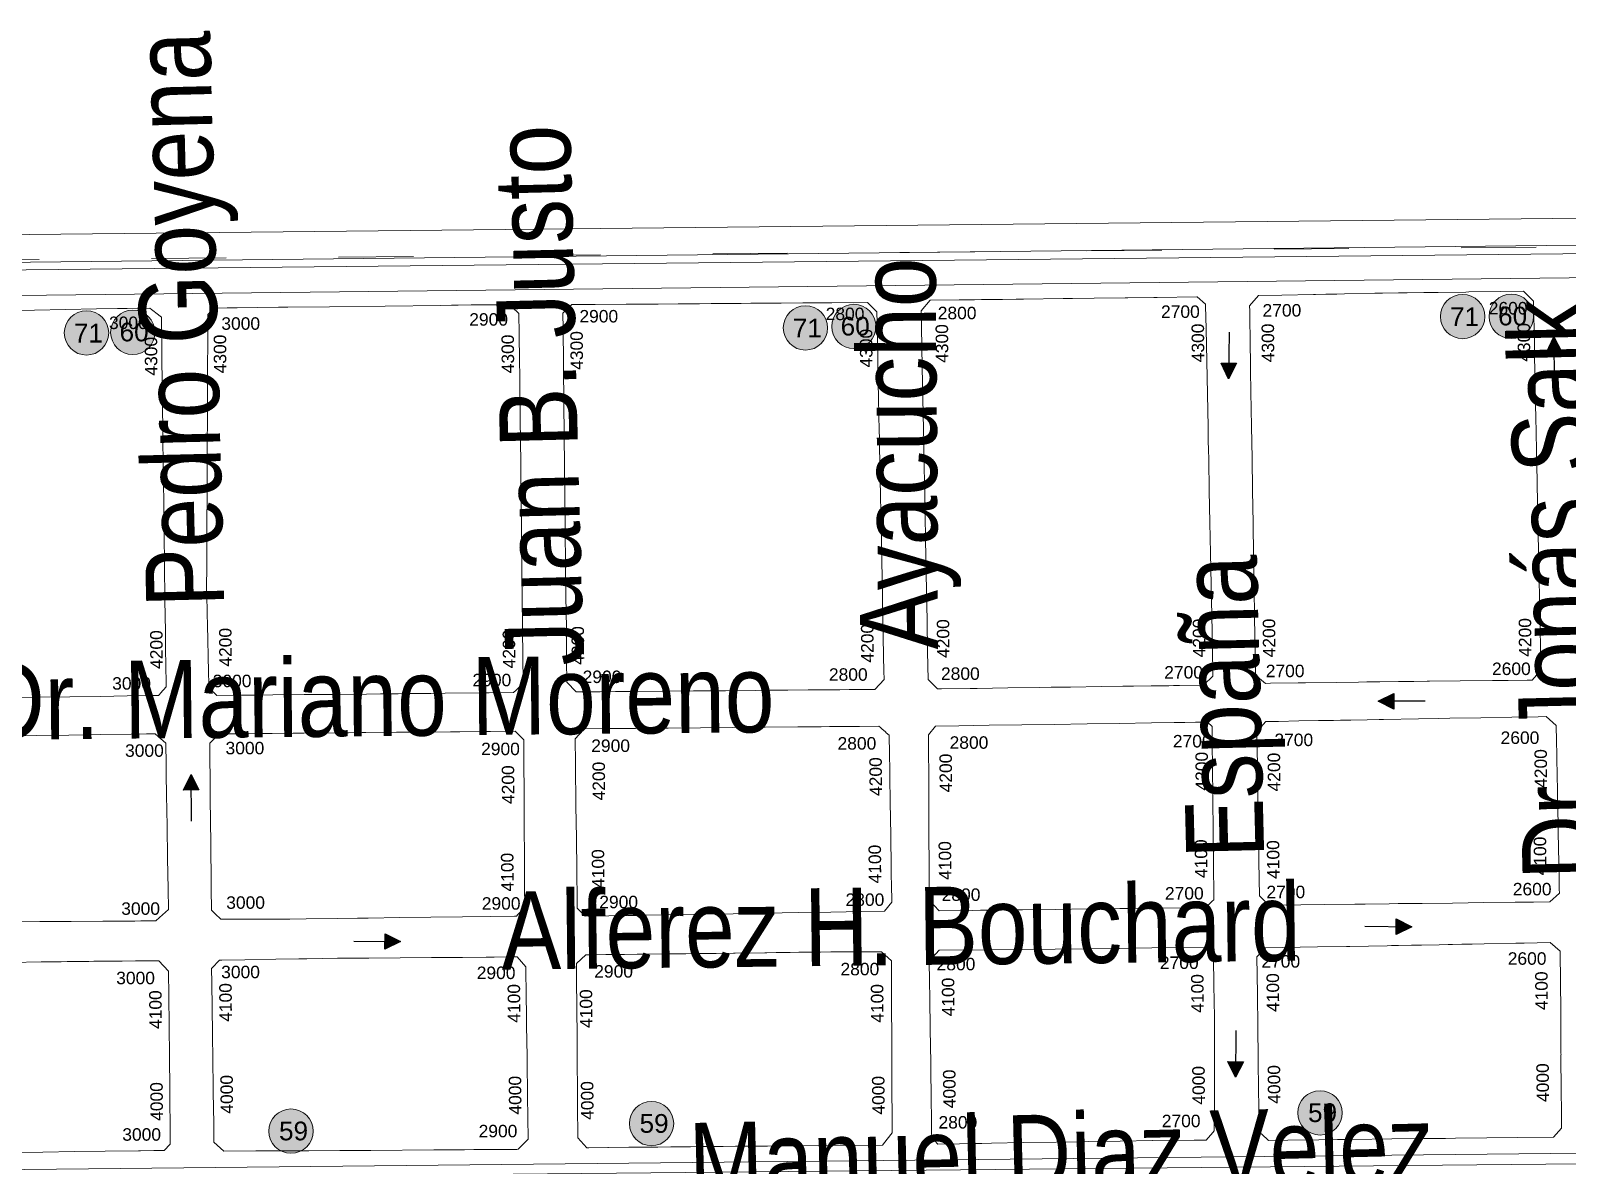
# Model space of a CAD drawing. Header units: millimetres. Extents: x 11558 to 23675, y 49449 to 61482.
# Drawn here: x 18248.8 to 18741.5, y 57983.3 to 58347.3 of the extents above; entities that cross this region are included whole.
import ezdxf

# ---------------------------------------------------------------- set-up
doc = ezdxf.new("R2010")
doc.units = ezdxf.units.MM
doc.linetypes.add('ACAD_ISO03W100', pattern=[30, 12, -18])
for name, color, linetype in [('0. plano base - nombres calles', 22, 'Continuous'), ('0. Plano Base - PLANO', 254, 'Continuous'), ('0. Plano base - sentido calles', 253, 'Continuous'), ('0.BARRIOS - DIVISIÓN', 12, 'ACAD_ISO03W100'), ('7. puesta en valor CC la lucila', 212, 'Continuous'), ('numeración', 7, 'Continuous')]:
    doc.layers.add(name, color=color, linetype=linetype)
for name, color, linetype, true_color in [('Linea 59 Por Barrio Golf IDA', 7, 'Continuous', 0x007038), ('Linea 59 Por la Lucila IDA', 7, 'Continuous', 0x007038), ('Linea 60 Barracas VUELTA', 7, 'Continuous', 0xbcab76), ('Linea 60 Constitución-barramcas x Fleming IDA', 7, 'Continuous', 0x660000), ('Linea 60 Constitución-barrancas x Fleming VUELTA', 7, 'Continuous', 0xbcab76), ('Linea 71 IDA', 7, 'Continuous', 0xff2424), ('Linea 71 REGRESO', 7, 'Continuous', 0x2e62ff)]:
    doc.layers.add(name, color=color, linetype=linetype, true_color=true_color)
doc.layers.get('7. puesta en valor CC la lucila').off()
doc.styles.get("Standard").update_dxf_attribs({"font": 'arial.ttf'})

# ---------------------------------------------------------------- blocks, each defined once
blk = doc.blocks.new('MANZANAS')
at = {"layer": '0. Plano Base - PLANO', "color": 0, "linetype": 'Continuous', "lineweight": 5}
for points in [[(5636901.09, 6181336.97), (5636899.68, 6181336.21), (5636895.66, 6181337.03), (5636891.84, 6181344.11), (5636887.02, 6181353.04), (5636882.12, 6181362.11), (5636877.43, 6181370.82), (5636872.48, 6181379.99), (5636867.53, 6181389.16), (5636862.58, 6181398.32), (5636857.74, 6181407.3), (5636852.46, 6181417.07), (5636849.21, 6181423.1), (5636847.4, 6181426.45), (5636845.83, 6181429.36), (5636840.12, 6181439.93), (5636839.36, 6181441.35), (5636840.4, 6181445.59), (5636846.98, 6181449.17), (5636855.87, 6181454.01), (5636856.39, 6181454.29), (5636859.31, 6181455.88), (5636862.43, 6181457.58), (5636864.57, 6181458.74), (5636873.16, 6181463.42), (5636875.33, 6181464.6), (5636879.86, 6181467.04), (5636882.28, 6181468.34), (5636886.95, 6181470.84), (5636891.03, 6181473.03), (5636898.81, 6181477.21), (5636899.73, 6181477.7), (5636908.66, 6181482.49), (5636915.1, 6181485.95), (5636919.46, 6181484.63), (5636926.13, 6181472.41), (5636927.8, 6181469.34), (5636932.8, 6181460.18), (5636937.61, 6181451.36), (5636939.34, 6181448.2), (5636942.7, 6181442.05), (5636944.26, 6181439.18), (5636947.66, 6181432.94), (5636952.69, 6181423.72), (5636957.76, 6181414.43), (5636960.55, 6181409.31), (5636962.88, 6181405.05), (5636962.99, 6181404.83), (5636964.23, 6181402.57), (5636967.7, 6181396.2), (5636972.44, 6181387.52), (5636976.11, 6181380.8), (5636975.08, 6181376.55), (5636974.6, 6181376.29), (5636973.69, 6181375.81), (5636968.32, 6181372.94), (5636966.73, 6181372.1), (5636963.91, 6181370.59), (5636954.77, 6181365.72), (5636946.08, 6181361.09), (5636945.4, 6181360.72), (5636941.66, 6181358.73), (5636940.07, 6181357.88), (5636937.32, 6181356.41), (5636932, 6181353.58), (5636928.3, 6181351.59), (5636925.94, 6181350.32), (5636919.67, 6181346.95), (5636911, 6181342.29), (5636908.97, 6181341.2)], [(5636808.31, 6181286.75), (5636807.24, 6181286.17), (5636806.62, 6181286.37), (5636803.14, 6181287.45), (5636798.9, 6181295.26), (5636794.15, 6181304), (5636789.41, 6181312.72), (5636784.62, 6181321.54), (5636774.99, 6181339.25), (5636772.68, 6181343.49), (5636770.83, 6181346.91), (5636770.51, 6181347.5), (5636769.17, 6181349.96), (5636768.86, 6181350.54), (5636766.89, 6181354.17), (5636764.84, 6181357.94), (5636760.09, 6181366.69), (5636755.28, 6181375.53), (5636749.1, 6181386.89), (5636746.66, 6181391.38), (5636747.62, 6181395.68), (5636755.86, 6181400.09), (5636756.53, 6181400.45), (5636760.14, 6181402.38), (5636762.19, 6181403.48), (5636762.96, 6181403.9), (5636765.4, 6181405.2), (5636768.1, 6181406.65), (5636771.99, 6181408.73), (5636774.04, 6181409.83), (5636785.2, 6181415.8), (5636787.88, 6181417.24), (5636794.02, 6181420.52), (5636802.81, 6181425.23), (5636803.57, 6181425.63), (5636810.87, 6181429.54), (5636811.78, 6181430.03), (5636823.04, 6181436.06), (5636823.15, 6181436.12), (5636826.61, 6181435.29), (5636826.85, 6181434.84), (5636830.41, 6181428.32), (5636835.38, 6181419.2), (5636845.43, 6181400.75), (5636846.42, 6181398.93), (5636847.64, 6181396.69), (5636848.9, 6181394.38), (5636850.45, 6181391.53), (5636855.27, 6181382.69), (5636860.14, 6181373.75), (5636864.85, 6181365.11), (5636869.61, 6181356.37), (5636874.43, 6181347.51), (5636879.27, 6181338.64), (5636883.69, 6181330.52), (5636882.35, 6181326.72), (5636882.27, 6181326.49), (5636875.56, 6181322.88), (5636875.44, 6181322.82), (5636873.89, 6181321.99), (5636872.59, 6181321.29), (5636869.14, 6181319.44), (5636867.52, 6181318.57), (5636862.56, 6181315.9), (5636859.56, 6181314.29), (5636853.55, 6181311.06), (5636844.82, 6181306.37), (5636842.39, 6181305.06), (5636839.32, 6181303.41), (5636835.98, 6181301.62), (5636827.07, 6181296.83), (5636818.39, 6181292.16), (5636816.4, 6181291.09)], [(5636708, 6181233.55), (5636704.87, 6181231.89), (5636700.8, 6181233.25), (5636697.45, 6181239.51), (5636694.27, 6181245.48), (5636692.59, 6181248.64), (5636687.83, 6181257.56), (5636683.01, 6181266.6), (5636677.88, 6181276.2), (5636675.76, 6181280.19), (5636672.92, 6181285.51), (5636668.24, 6181294.29), (5636658.67, 6181312.25), (5636653.16, 6181322.57), (5636652.64, 6181323.56), (5636647.45, 6181333.28), (5636645.1, 6181337.69), (5636646.38, 6181341.49), (5636646.69, 6181341.66), (5636652.64, 6181344.8), (5636653, 6181344.99), (5636661.74, 6181349.62), (5636670.8, 6181354.41), (5636676.5, 6181357.42), (5636679.42, 6181358.97), (5636682.29, 6181360.49), (5636682.54, 6181360.62), (5636685.86, 6181362.38), (5636688.1, 6181363.56), (5636691.08, 6181365.14), (5636694.37, 6181366.88), (5636697.11, 6181368.33), (5636705.65, 6181372.84), (5636711.78, 6181376.08), (5636715.12, 6181377.85), (5636720.03, 6181380.45), (5636730.12, 6181385.78), (5636734.22, 6181384.5), (5636737.63, 6181378.24), (5636742.36, 6181369.55), (5636747.56, 6181360), (5636752.47, 6181350.98), (5636753.54, 6181349.01), (5636754.85, 6181346.61), (5636757.36, 6181342), (5636762.44, 6181332.66), (5636767.35, 6181323.64), (5636769.45, 6181319.79), (5636772.44, 6181314.3), (5636777.42, 6181305.15), (5636782.26, 6181296.26), (5636783.98, 6181293.1), (5636787.09, 6181287.39), (5636789.26, 6181283.39), (5636790.58, 6181280.96), (5636789.45, 6181276.75), (5636785.16, 6181274.47), (5636782.21, 6181272.91), (5636779.55, 6181271.49), (5636773.43, 6181268.25), (5636770.61, 6181266.75), (5636764.82, 6181263.68), (5636761.22, 6181261.77), (5636758.51, 6181260.34), (5636755.74, 6181258.87), (5636747.13, 6181254.3), (5636738.09, 6181249.5), (5636729.31, 6181244.84), (5636720.49, 6181240.16), (5636719.29, 6181239.53), (5636716, 6181237.79), (5636711.66, 6181235.48)], [(5636937.04, 6181275.46), (5636933.46, 6181273.55), (5636929.4, 6181274.84), (5636924.15, 6181284.57), (5636923.97, 6181284.91), (5636919.12, 6181293.91), (5636917.29, 6181297.31), (5636916.06, 6181299.59), (5636914.24, 6181302.97), (5636912.16, 6181306.83), (5636910.34, 6181310.21), (5636909.2, 6181312.33), (5636907.54, 6181315.4), (5636904.41, 6181321.22), (5636904.64, 6181322.11), (5636905.45, 6181325.26), (5636905.49, 6181325.4), (5636908.99, 6181327.3), (5636914.77, 6181330.44), (5636920.35, 6181333.47), (5636920.74, 6181333.68), (5636924.58, 6181335.76), (5636926.5, 6181336.8), (5636929.44, 6181338.4), (5636934.07, 6181340.91), (5636937.44, 6181342.74), (5636938.66, 6181343.4), (5636948.54, 6181348.76), (5636954.25, 6181351.86), (5636957.29, 6181353.51), (5636966.04, 6181358.25), (5636974.8, 6181363.01), (5636982.22, 6181367.03), (5636984.46, 6181368.25), (5636988.65, 6181367.19), (5636991.07, 6181362.75), (5636993.09, 6181359.03), (5636994.2, 6181356.99), (5636995.74, 6181354.16), (5636999.11, 6181347.98), (5637003.92, 6181339.14), (5637004.99, 6181337.16), (5637005.03, 6181337.11), (5637009.75, 6181328.44), (5637011.66, 6181324.92), (5637013.77, 6181321.03), (5637014.39, 6181319.9), (5637012.95, 6181316.08), (5637008.29, 6181313.59), (5637003.08, 6181310.8), (5636994.3, 6181306.1), (5636985.42, 6181301.35), (5636976.83, 6181296.75), (5636975.56, 6181296.07), (5636970.05, 6181293.13), (5636967.54, 6181291.78), (5636960.71, 6181288.13), (5636958.31, 6181286.84), (5636957.77, 6181286.55), (5636949.18, 6181281.96), (5636942.57, 6181278.42)], [(5636609.81, 6181181.29), (5636603.15, 6181177.74), (5636599.77, 6181178.75), (5636596.67, 6181184.39), (5636595.47, 6181186.57), (5636591.78, 6181193.3), (5636590.68, 6181195.29), (5636587.7, 6181200.7), (5636585.84, 6181204.1), (5636584.43, 6181206.66), (5636581.06, 6181213.21), (5636575.59, 6181223.87), (5636570.1, 6181234.55), (5636564.38, 6181245.69), (5636558.44, 6181257.25), (5636552.5, 6181268.82), (5636547.84, 6181277.88), (5636544.41, 6181284.56), (5636544.25, 6181284.87), (5636545.03, 6181287.61), (5636548.78, 6181289.61), (5636551.59, 6181291.12), (5636563.27, 6181297.36), (5636565.95, 6181298.8), (5636577.67, 6181305.06), (5636609.15, 6181321.89), (5636612.22, 6181323.53), (5636614.1, 6181324.54), (5636617.74, 6181326.49), (5636619.85, 6181327.61), (5636623.38, 6181329.5), (5636625.41, 6181330.58), (5636628.64, 6181332.31), (5636629.75, 6181331.99), (5636632.6, 6181331.18), (5636635.72, 6181325.33), (5636636.92, 6181323.09), (5636638.65, 6181319.84), (5636640.09, 6181317.14), (5636641.77, 6181314), (5636643.22, 6181311.27), (5636644.95, 6181308.04), (5636646.45, 6181305.23), (5636649.31, 6181299.85), (5636651.17, 6181296.37), (5636655.85, 6181287.6), (5636657.5, 6181284.5), (5636658.82, 6181282.02), (5636660.67, 6181278.56), (5636664.95, 6181270.54), (5636665.29, 6181269.9), (5636666.46, 6181267.73), (5636668.49, 6181263.93), (5636670.45, 6181260.26), (5636677.28, 6181247.49), (5636678.22, 6181245.73), (5636680.33, 6181241.78), (5636688.44, 6181226.62), (5636687.49, 6181223.52), (5636687.16, 6181222.44), (5636680.25, 6181218.77), (5636677.52, 6181217.31), (5636667.76, 6181212.12), (5636663.73, 6181209.97), (5636660.14, 6181208.06), (5636657.55, 6181206.69), (5636654.44, 6181205.03), (5636651.48, 6181203.46), (5636649.48, 6181202.39), (5636645.5, 6181200.27), (5636636.61, 6181195.55), (5636627.89, 6181190.91), (5636618.96, 6181186.16), (5636616.12, 6181184.65), (5636612.98, 6181182.98)], [(5636849.82, 6181228.25), (5636840.51, 6181223.28), (5636838.26, 6181224.05), (5636838.12, 6181224.1), (5636836.13, 6181224.78), (5636832.74, 6181231.23), (5636831.01, 6181234.53), (5636826.29, 6181243.5), (5636824.49, 6181246.93), (5636822.79, 6181250.15), (5636821.49, 6181252.63), (5636819.08, 6181257.22), (5636817.53, 6181260.17), (5636816.65, 6181261.84), (5636814.69, 6181265.56), (5636813.55, 6181267.74), (5636812.95, 6181268.88), (5636811.45, 6181271.72), (5636812.14, 6181275.27), (5636818.75, 6181278.83), (5636822.91, 6181281.07), (5636827.31, 6181283.44), (5636836.5, 6181288.38), (5636845.68, 6181293.32), (5636854.96, 6181298.32), (5636863.99, 6181303.18), (5636873.13, 6181308.1), (5636879.57, 6181311.57), (5636881.72, 6181312.72), (5636882.59, 6181313.19), (5636885.54, 6181314.77), (5636888.18, 6181316.2), (5636888.93, 6181316.6), (5636890.9, 6181315.99), (5636891.31, 6181315.23), (5636892.35, 6181313.28), (5636893.58, 6181310.97), (5636896.91, 6181304.73), (5636901.74, 6181295.67), (5636906.78, 6181286.23), (5636911.61, 6181277.17), (5636916.53, 6181267.96), (5636917.04, 6181267), (5636916.8, 6181266.33), (5636915.91, 6181263.77), (5636915.83, 6181263.53), (5636909.67, 6181260.24), (5636900.54, 6181255.36), (5636894.39, 6181252.08), (5636891.56, 6181250.56), (5636882.46, 6181245.7), (5636873.26, 6181240.78), (5636864.09, 6181235.88), (5636861.33, 6181234.41), (5636861.26, 6181234.37), (5636858.04, 6181232.65), (5636854.86, 6181230.95), (5636852.21, 6181229.53)], [(5636937.71, 6181257.12), (5636937.9, 6181257.72), (5636938.5, 6181259.68), (5636938.89, 6181260.92), (5636953.52, 6181268.88), (5636961.66, 6181273.3), (5636962.62, 6181273.82), (5636973.17, 6181279.55), (5636974.31, 6181280.17), (5636976.36, 6181281.29), (5636979.99, 6181283.26), (5636982.76, 6181284.77), (5636987.78, 6181287.49), (5636990.35, 6181288.89), (5636991.51, 6181289.52), (5636994.13, 6181290.94), (5636997.09, 6181292.55), (5637000.43, 6181294.37), (5637009.4, 6181299.24), (5637011.7, 6181300.5), (5637019.05, 6181304.49), (5637023.17, 6181303.56), (5637027.93, 6181294.57), (5637031.99, 6181286.9), (5637032.57, 6181285.79), (5637033.93, 6181283.22), (5637038.53, 6181274.54), (5637038.61, 6181274.39), (5637038.79, 6181274.03), (5637044.22, 6181263.78), (5637044.64, 6181262.98), (5637046.71, 6181259.07), (5637048.32, 6181256.03), (5637049.75, 6181253.33), (5637048.73, 6181249.59), (5637038.72, 6181244.25), (5637029.93, 6181239.56), (5637021.09, 6181234.84), (5637018.21, 6181233.3), (5637012.19, 6181230.09), (5637003.01, 6181225.19), (5636991.8, 6181219.2), (5636987.64, 6181216.98), (5636982.43, 6181214.2), (5636973.57, 6181209.48), (5636968.13, 6181206.57), (5636967.62, 6181206.71), (5636964.33, 6181207.61), (5636964.21, 6181207.64), (5636961.65, 6181212.41), (5636960.12, 6181215.27), (5636958.13, 6181218.99), (5636953.14, 6181228.3), (5636951.31, 6181231.71), (5636950.15, 6181233.89), (5636948.31, 6181237.33), (5636943.45, 6181246.41), (5636943.31, 6181246.66)], [(5636747.25, 6181172.97), (5636740.61, 6181169.38), (5636739.32, 6181169.8), (5636738.01, 6181170.22), (5636737.7, 6181170.32), (5636737.13, 6181170.5), (5636736.43, 6181171.82), (5636735.32, 6181173.88), (5636732.1, 6181179.9), (5636731.43, 6181181.14), (5636726.55, 6181190.25), (5636721.64, 6181199.41), (5636718.9, 6181204.52), (5636718.12, 6181205.98), (5636716.65, 6181208.72), (5636714.97, 6181211.85), (5636711.76, 6181217.86), (5636711.5, 6181218.35), (5636712.52, 6181222.2), (5636712.62, 6181222.59), (5636718.27, 6181225.59), (5636718.64, 6181225.79), (5636721.42, 6181227.26), (5636727.16, 6181230.31), (5636733.77, 6181233.82), (5636736.39, 6181235.21), (5636745.53, 6181240.06), (5636754.62, 6181244.88), (5636760.5, 6181248), (5636763.83, 6181249.77), (5636773.1, 6181254.69), (5636779.73, 6181258.21), (5636782.09, 6181259.46), (5636786.06, 6181261.57), (5636790.57, 6181263.96), (5636796.06, 6181266.87), (5636796.67, 6181266.72), (5636797.25, 6181266.57), (5636798.77, 6181266.2), (5636799.11, 6181266.12), (5636800.35, 6181265.81), (5636803.22, 6181260.47), (5636803.83, 6181259.35), (5636805.05, 6181257.07), (5636805.52, 6181256.21), (5636806.65, 6181254.11), (5636810.51, 6181246.92), (5636815.52, 6181237.6), (5636820.53, 6181228.29), (5636821.8, 6181225.93), (5636822.92, 6181223.86), (5636825.7, 6181218.69), (5636824.97, 6181215.05), (5636818.49, 6181211.54), (5636809.9, 6181206.89), (5636800.73, 6181201.93), (5636791.54, 6181196.95), (5636782.34, 6181191.97), (5636773.35, 6181187.1), (5636764.09, 6181182.09), (5636757.17, 6181178.34), (5636755.1, 6181177.22), (5636752.59, 6181175.86)], [(5636880.73, 6181159.95), (5636874.66, 6181156.66), (5636871.89, 6181157.63), (5636871.04, 6181159.23), (5636868.02, 6181164.85), (5636867.18, 6181166.4), (5636867.1, 6181166.55), (5636865.78, 6181169), (5636865.43, 6181169.66), (5636862.05, 6181175.94), (5636860.5, 6181178.83), (5636855.51, 6181188.13), (5636850.71, 6181197.05), (5636848.27, 6181201.59), (5636845.08, 6181207.53), (5636845.16, 6181207.83), (5636845.47, 6181208.99), (5636846.28, 6181212), (5636860.97, 6181219.81), (5636869.89, 6181224.55), (5636879.13, 6181229.46), (5636897.36, 6181239.21), (5636906.52, 6181244.1), (5636921.56, 6181252.14), (5636925.14, 6181251.08), (5636925.45, 6181250.5), (5636929.68, 6181242.64), (5636930.57, 6181240.98), (5636931.15, 6181239.9), (5636935.43, 6181231.93), (5636936.03, 6181230.78), (5636940.82, 6181221.56), (5636945.64, 6181212.29), (5636945.7, 6181212.18), (5636951.35, 6181201.24), (5636951.18, 6181200.57), (5636950.36, 6181197.43), (5636946.97, 6181195.64), (5636935.21, 6181189.43), (5636935.16, 6181189.4), (5636926.03, 6181184.46), (5636917.01, 6181179.58), (5636914.34, 6181178.13), (5636908, 6181174.7), (5636898.7, 6181169.67), (5636889.72, 6181164.81), (5636887.05, 6181163.37), (5636884.38, 6181161.92)], [(5636642.34, 6181117.31), (5636637.33, 6181114.71), (5636634.95, 6181115.39), (5636633.35, 6181115.85), (5636630.06, 6181122.03), (5636627.31, 6181127.21), (5636625.35, 6181130.88), (5636622.62, 6181136), (5636620.66, 6181139.69), (5636615.85, 6181148.73), (5636608.19, 6181163.1), (5636609.5, 6181167.17), (5636615.78, 6181170.5), (5636621.32, 6181173.44), (5636624.48, 6181175.12), (5636630.47, 6181178.3), (5636633.48, 6181179.9), (5636642.22, 6181184.54), (5636646.1, 6181186.6), (5636650, 6181188.67), (5636650.98, 6181189.2), (5636659.66, 6181193.8), (5636668.82, 6181198.66), (5636675.03, 6181201.96), (5636677.61, 6181203.33), (5636683.66, 6181206.54), (5636686.3, 6181207.94), (5636693.34, 6181211.67), (5636697.04, 6181210.46), (5636700.68, 6181203.55), (5636702.18, 6181200.7), (5636703.16, 6181198.85), (5636704.69, 6181195.94), (5636707.98, 6181189.7), (5636709.39, 6181187.01), (5636710.5, 6181184.95), (5636714.04, 6181178.19), (5636715.32, 6181175.76), (5636718.77, 6181169.22), (5636722.12, 6181162.86), (5636721.19, 6181159.95), (5636720.97, 6181159.26), (5636720.41, 6181158.96), (5636713.78, 6181155.4), (5636705.74, 6181151.08), (5636696.77, 6181146.27), (5636688.02, 6181141.56), (5636679.12, 6181136.79), (5636676.1, 6181135.17), (5636670.41, 6181132.12), (5636661.6, 6181127.38), (5636657.01, 6181124.92), (5636652.73, 6181122.7), (5636649.51, 6181121.03), (5636646.16, 6181119.3)], [(5636775.9, 6181104.04), (5636775.28, 6181103.71), (5636771.23, 6181105.24), (5636770.87, 6181105.92), (5636766.75, 6181113.71), (5636766.22, 6181114.71), (5636765.62, 6181115.85), (5636763.23, 6181120.35), (5636760.64, 6181125.26), (5636757.18, 6181131.79), (5636755.73, 6181134.54), (5636752.2, 6181141.2), (5636750.8, 6181143.84), (5636748.44, 6181148.31), (5636745.11, 6181154.61), (5636746.48, 6181158.46), (5636747.52, 6181159.01), (5636749.43, 6181160.04), (5636752.14, 6181161.49), (5636755.98, 6181163.54), (5636757.39, 6181164.29), (5636760.97, 6181166.2), (5636763.37, 6181167.49), (5636768.96, 6181170.47), (5636770.02, 6181171.03), (5636774.36, 6181173.35), (5636774.76, 6181173.56), (5636776.78, 6181174.65), (5636777.82, 6181175.2), (5636779.21, 6181175.95), (5636782.51, 6181177.7), (5636783.33, 6181178.14), (5636788.26, 6181180.78), (5636788.69, 6181181.01), (5636797.1, 6181185.52), (5636797.66, 6181185.82), (5636800.27, 6181187.22), (5636804.27, 6181189.37), (5636806.72, 6181190.68), (5636812.79, 6181193.93), (5636815.78, 6181195.51), (5636819.29, 6181197.36), (5636821.69, 6181198.63), (5636830.13, 6181203.08), (5636834.3, 6181201.95), (5636839.82, 6181191.42), (5636842.23, 6181186.84), (5636844.73, 6181182.08), (5636844.98, 6181181.6), (5636846.05, 6181179.55), (5636849.35, 6181173.27), (5636849.47, 6181173.03), (5636849.58, 6181172.82), (5636854.47, 6181163.51), (5636856.62, 6181159.41), (5636858.38, 6181156.06), (5636859.92, 6181153.12), (5636859.48, 6181150.6), (5636859.05, 6181148.15), (5636844.82, 6181140.63), (5636835.7, 6181135.81), (5636830.91, 6181133.28), (5636826.44, 6181130.91), (5636822.69, 6181128.91), (5636821.73, 6181128.41), (5636817.41, 6181126.11), (5636813.87, 6181124.22), (5636808.03, 6181121.12), (5636804.6, 6181119.3), (5636799.07, 6181116.36), (5636795.42, 6181114.42), (5636789.72, 6181111.39), (5636787.19, 6181110.05), (5636781.42, 6181106.98), (5636781.19, 6181106.85)], [(5636681.62, 6181053.88), (5636672.48, 6181049.08), (5636668.38, 6181050.18), (5636665.01, 6181056.45), (5636663.67, 6181058.95), (5636660.26, 6181065.29), (5636655.62, 6181073.92), (5636652.26, 6181080.18), (5636650.77, 6181082.96), (5636649.12, 6181086.04), (5636648.62, 6181086.97), (5636647.6, 6181088.87), (5636646.92, 6181090.12), (5636645.27, 6181093.21), (5636645.04, 6181093.64), (5636643.59, 6181096.33), (5636642.6, 6181098.18), (5636642.02, 6181099.26), (5636642.04, 6181099.34), (5636643.07, 6181102.8), (5636643.67, 6181103.12), (5636650.17, 6181106.64), (5636658.98, 6181111.4), (5636665.4, 6181114.87), (5636667.68, 6181116.1), (5636676.31, 6181120.77), (5636676.5, 6181120.87), (5636680.86, 6181123.18), (5636685.25, 6181125.5), (5636694.13, 6181130.2), (5636703, 6181134.89), (5636711.8, 6181139.55), (5636718.42, 6181143.05), (5636720.71, 6181144.26), (5636724.79, 6181146.43), (5636727.21, 6181147.71), (5636731.17, 6181146.15), (5636735.82, 6181137.51), (5636738.22, 6181133.06), (5636739.81, 6181130.09), (5636742.68, 6181124.74), (5636744.5, 6181121.38), (5636744.79, 6181120.83), (5636746.96, 6181116.79), (5636749.28, 6181112.48), (5636750.86, 6181109.53), (5636753.99, 6181103.71), (5636757.33, 6181097.5), (5636755.98, 6181093.12), (5636755.58, 6181092.9), (5636750.22, 6181090.07), (5636747.68, 6181088.72), (5636743.42, 6181086.47), (5636740.79, 6181085.07), (5636738.25, 6181083.73), (5636735.2, 6181082.11), (5636732.08, 6181080.46), (5636714.22, 6181071), (5636711.48, 6181069.55), (5636705.46, 6181066.39), (5636696.68, 6181061.78), (5636693.57, 6181060.15), (5636687.58, 6181057.01)]]:
    blk.add_lwpolyline(points, close=True, dxfattribs=at)
for points in [[(5636485, 6181255.49), (5636494.21, 6181260.48), (5636502.96, 6181265.22), (5636511.77, 6181269.99), (5636517.66, 6181273.18), (5636520.42, 6181274.67), (5636526.78, 6181278.12), (5636527.5, 6181277.99), (5636528.46, 6181277.81), (5636529.14, 6181277.68), (5636531.39, 6181277.27), (5636533.07, 6181274.14), (5636534.9, 6181270.72), (5636536.36, 6181268.01), (5636538.21, 6181264.55), (5636540.72, 6181259.87), (5636541.87, 6181257.73), (5636543.11, 6181255.4), (5636544.24, 6181253.3), (5636545.32, 6181251.27), (5636546.48, 6181249.1), (5636547.03, 6181248.09), (5636550, 6181242.53), (5636550.18, 6181242.22), (5636559.61, 6181224.61), (5636564.3, 6181215.86), (5636568.94, 6181207.19), (5636574.3, 6181197.19), (5636579.03, 6181188.37), (5636580.47, 6181185.67), (5636582.18, 6181182.48), (5636583.67, 6181179.7), (5636587.42, 6181172.7), (5636586.76, 6181170.11), (5636586.62, 6181169.56), (5636586.51, 6181169.12), (5636583.8, 6181167.66), (5636577.7, 6181164.37), (5636570.15, 6181160.3), (5636561.46, 6181155.62), (5636552.52, 6181150.8), (5636543.65, 6181146.02)], [(5636552.03, 6181136.62), (5636557.8, 6181139.73), (5636566.85, 6181144.59), (5636575.85, 6181149.44), (5636584.47, 6181154.07), (5636588.82, 6181156.41), (5636591.22, 6181157.7), (5636595.62, 6181156.66), (5636598.96, 6181150.47), (5636600.35, 6181147.91), (5636603.55, 6181141.98), (5636608.27, 6181133.26), (5636613.21, 6181124.12), (5636617.86, 6181115.52), (5636621.01, 6181109.68), (5636619.66, 6181106.1), (5636619.08, 6181104.57), (5636617.39, 6181103.68), (5636614.85, 6181102.34), (5636613.12, 6181101.42), (5636610.12, 6181099.84), (5636607.47, 6181098.44), (5636604.04, 6181096.63), (5636595.05, 6181091.89), (5636586.18, 6181087.2), (5636577.52, 6181082.63)], [(5636584.17, 6181071.42), (5636592.57, 6181075.93), (5636597.74, 6181078.7), (5636598.19, 6181078.94), (5636599.87, 6181079.84), (5636601.77, 6181080.86), (5636604.13, 6181082.13), (5636605.99, 6181083.12), (5636607.43, 6181083.89), (5636610.34, 6181085.44), (5636613.45, 6181087.09), (5636615.5, 6181088.18), (5636619.23, 6181090.16), (5636625.86, 6181093.69), (5636630.16, 6181092.16), (5636633.98, 6181084.97), (5636638.3, 6181076.85), (5636638.36, 6181076.75), (5636643.07, 6181067.89), (5636647.93, 6181058.78), (5636650.68, 6181053.61), (5636652.56, 6181050.08), (5636654.1, 6181047.2), (5636656.25, 6181043.17), (5636655.45, 6181040.49), (5636654.27, 6181039.85), (5636652.53, 6181038.92), (5636648.76, 6181036.9), (5636648.18, 6181036.59), (5636638.76, 6181031.53), (5636630.11, 6181026.89), (5636621.13, 6181022.06), (5636612.38, 6181017.37)]]:
    blk.add_lwpolyline(points, dxfattribs=at)
blk = doc.blocks.new('59 ida')
at = {"layer": 'Linea 59 Por la Lucila IDA', "lineweight": 211, "true_color": 0xededed}
h = blk.add_hatch(color=7, dxfattribs=at)
h.dxf.hatch_style = 1
edge = h.paths.add_edge_path()
edge.add_arc((0, 0), 7.11, 0, 360)
at = {"layer": 'Linea 59 Por la Lucila IDA', "lineweight": 9}
blk.add_circle((0, 0), 7.11, dxfattribs=at)
at = {"layer": 'Linea 59 Por la Lucila IDA', "lineweight": 15, "insert": (-3.84, 3.05), "char_height": 6, "attachment_point": 1}
blk.add_mtext_dynamic_manual_height_columns('59', width=16.4579, gutter_width=12.5, heights=[0], dxfattribs=at)
blk = doc.blocks.new('60 vuelta')
at = {"layer": 'Linea 60 Constitución-barrancas x Fleming VUELTA', "lineweight": 211, "true_color": 0xededed}
h = blk.add_hatch(color=7, dxfattribs=at)
h.dxf.hatch_style = 1
edge = h.paths.add_edge_path()
edge.add_arc((0, 0), 7.11, 0, 360)
at = {"layer": 'Linea 60 Barracas VUELTA', "lineweight": 9}
blk.add_circle((0, 0), 7.11, dxfattribs=at)
at = {"layer": 'Linea 60 Barracas VUELTA', "lineweight": 15, "insert": (-4.24, 3.11), "char_height": 6, "attachment_point": 1}
blk.add_mtext_dynamic_manual_height_columns('60', width=16.4579, gutter_width=12.5, heights=[0], dxfattribs=at)
blk = doc.blocks.new('71 ida')
at = {"layer": 'Linea 71 IDA', "lineweight": 211, "true_color": 0xededed}
h = blk.add_hatch(color=7, dxfattribs=at)
h.dxf.hatch_style = 1
edge = h.paths.add_edge_path()
edge.add_arc((0, 0), 7.11, 0, 360)
at = {"layer": 'Linea 71 IDA', "lineweight": 9}
blk.add_circle((0, 0), 7.11, dxfattribs=at)
at = {"layer": 'Linea 71 IDA', "lineweight": 15, "insert": (-4.06, 2.93), "char_height": 6, "attachment_point": 1}
blk.add_mtext_dynamic_manual_height_columns('71', width=16.4579, gutter_width=12.5, heights=[0], dxfattribs=at)

msp = doc.modelspace()

# ---------------------------------------------------------------- hatches: boundary and pattern name
at = {"layer": '0. Plano base - sentido calles', "linetype": 'Continuous', "lineweight": 25, "ltscale": 2, "true_color": 0x1a1a1a}
h = msp.add_hatch(color=250, dxfattribs=at)
h.dxf.hatch_style = 1
h.paths.add_polyline_path([(18737.22, 58249.1), (18734.8, 58244.06), (18737.3, 58244.1)])
h.paths.add_polyline_path([(18737.22, 58249.1), (18737.3, 58244.1), (18739.8, 58244.14)])
h = msp.add_hatch(color=250, dxfattribs=at)
h.dxf.hatch_style = 1
h.paths.add_polyline_path([(18632.92, 58235.62), (18635.47, 58240.6), (18632.97, 58240.62)])
h.paths.add_polyline_path([(18632.92, 58235.62), (18632.97, 58240.62), (18630.47, 58240.65)])
h = msp.add_hatch(color=250, dxfattribs=at)
h.dxf.hatch_style = 1
h.paths.add_polyline_path([(18680.91, 58132.17), (18685.91, 58129.67), (18685.91, 58132.17)])
h.paths.add_polyline_path([(18680.91, 58132.17), (18685.91, 58132.17), (18685.9, 58134.67)])
h = msp.add_hatch(color=250, dxfattribs=at)
h.dxf.hatch_style = 1
h.paths.add_polyline_path([(18300.21, 58108.72), (18297.76, 58103.69), (18300.26, 58103.72)])
h.paths.add_polyline_path([(18300.21, 58108.72), (18300.26, 58103.72), (18302.76, 58103.74)])
h = msp.add_hatch(color=250, dxfattribs=at)
h.dxf.hatch_style = 1
h.paths.add_polyline_path([(18691.62, 58059.85), (18686.65, 58062.42), (18686.62, 58059.92)])
h.paths.add_polyline_path([(18691.62, 58059.85), (18686.62, 58059.92), (18686.59, 58057.42)])
h = msp.add_hatch(color=250, dxfattribs=at)
h.dxf.hatch_style = 1
h.paths.add_polyline_path([(18367.41, 58055.08), (18362.44, 58057.64), (18362.41, 58055.14)])
h.paths.add_polyline_path([(18367.41, 58055.08), (18362.41, 58055.14), (18362.38, 58052.64)])
h = msp.add_hatch(color=250, dxfattribs=at)
h.dxf.hatch_style = 1
h.paths.add_polyline_path([(18635.13, 58011.59), (18637.64, 58016.58), (18635.14, 58016.59)])
h.paths.add_polyline_path([(18635.13, 58011.59), (18635.14, 58016.59), (18632.64, 58016.6)])

# ---------------------------------------------------------------- linework, layer by layer
at = {"layer": '0. Plano base - sentido calles', "color": 250, "linetype": 'Continuous', "lineweight": 25, "ltscale": 2, "true_color": 0x1a1a1a}
for points in [[(18633.07, 58250.62), (18632.92, 58235.62), (18630.47, 58240.65), (18635.47, 58240.6), (18632.92, 58235.62)], [(18737.47, 58234.1), (18737.22, 58249.1), (18739.8, 58244.14), (18734.8, 58244.06), (18737.22, 58249.1)], [(18695.91, 58132.19), (18680.91, 58132.17), (18685.9, 58134.67), (18685.91, 58129.67), (18680.91, 58132.17)], [(18300.36, 58093.72), (18300.21, 58108.72), (18302.76, 58103.74), (18297.76, 58103.69), (18300.21, 58108.72)], [(18676.62, 58060.04), (18691.62, 58059.85), (18686.59, 58057.42), (18686.65, 58062.42), (18691.62, 58059.85)], [(18352.41, 58055.27), (18367.41, 58055.08), (18362.38, 58052.64), (18362.44, 58057.64), (18367.41, 58055.08)], [(18635.18, 58026.59), (18635.13, 58011.59), (18632.64, 58016.6), (18637.64, 58016.58), (18635.13, 58011.59)]]:
    msp.add_lwpolyline(points, dxfattribs=at)
at = {"layer": '0.BARRIOS - DIVISIÓN', "color": 14, "lineweight": 18, "ltscale": 2}
msp.add_lwpolyline([(17027.55, 58263.71), (19945.72, 58287.94), (19902.09, 57798.86), (19856.05, 57250.46), (20909.53, 57261.75), (21026.57, 57261.35), (21295.4, 57263.73), (21207.14, 57047.24), (21397.73, 57041.84), (21346.41, 56770.65), (21370.88, 56749.89), (21369.71, 56721.79), (21410.13, 56720.2), (21422.01, 56694.22), (21424.96, 56493.28), (21477.94, 56493.24), (21485.42, 56452.7), (21228.86, 56438.95), (21225.94, 56407.63), (21148.42, 56402.76), (21134.38, 56160), (21185.39, 56161.52), (21178.83, 56000.77)], dxfattribs=at)
at = {"layer": 'Linea 59 Por Barrio Golf IDA', "lineweight": 15}
msp.add_lwpolyline([(19486.7, 56723.72), (18810.38, 56703.88), (18733.41, 56731.73), (18760, 56917.62), (18746.38, 57987.23), (17288.61, 57971.93), (17452.71, 57873.56), (17251.63, 57825.71), (17194.87, 57816.96), (17168.92, 57816.96), (17117.99, 57822.91), (16925.91, 57865.43), (16921.78, 57827.32), (17147.09, 57696.76), (17195.39, 57630.33), (17220.54, 57556.01), (17216.89, 57485.71), (17195.1, 57457.39), (16938.3, 57454.72), (16940.6, 57319.1)], dxfattribs=at)
at = {"layer": 'Linea 59 Por la Lucila IDA', "lineweight": 15}
msp.add_lwpolyline([(19650.68, 57992.53), (17299.7, 57969.77), (17461.78, 57872.34), (17251.68, 57821.62), (17211.08, 57815.08), (17178.32, 57813.34), (17120.16, 57819), (17033.72, 57838.86), (16950.65, 57858.16), (16930.67, 57862.84), (16926.42, 57828.39), (17031.37, 57769.74), (17148.43, 57699.14), (17197.51, 57631.52), (17223.27, 57556.64), (17219.89, 57484.77), (17198.27, 57456.28), (16949.28, 57452.06), (16943.72, 57452.06), (16944.77, 57319.1)], dxfattribs=at)
at = {"layer": 'Linea 60 Constitución-barramcas x Fleming IDA', "lineweight": 15}
msp.add_lwpolyline([(19968.39, 58299.96), (16945.32, 58268.27), (17025.9, 58121.47), (17038.75, 58082.39), (17040.39, 58043.46), (17037.08, 57989.25), (17021.22, 57953.45), (16973.58, 57909.1), (16913.42, 57886.97), (16902.75, 57877.95), (16903.3, 57853.35), (16908.49, 57833.13), (16950.06, 57815.63), (17005.08, 57783.45), (17150.85, 57694.9), (17208.04, 57657.11)], dxfattribs=at)
at = {"layer": 'Linea 60 Constitución-barrancas x Fleming VUELTA', "lineweight": 15}
msp.add_lwpolyline([(19735.27, 55892.45), (19748.85, 56088.31), (19793.32, 56420.63), (19801.92, 56520.05), (19808.13, 56673.21), (19809.79, 56730.25), (19812.59, 56826.86), (19815.87, 56917.54), (19820.08, 57017.65), (19832.13, 57148.06), (19843.42, 57278.77), (19850.08, 57356.96), (19853.16, 57391.86), (19860.51, 57471.05), (19871.16, 57585.84), (19880.58, 57700.65), (19905.29, 57992.13), (19930.96, 58288.09), (17087.24, 58258.5), (17111.11, 58191.69), (17139.28, 58127.24)], dxfattribs=at)
at = {"layer": 'Linea 71 IDA', "lineweight": 15}
msp.add_lwpolyline([(19739.26, 55892.18), (19752.83, 56087.91), (19797.3, 56420.19), (19805.91, 56519.8), (19812.13, 56673.07), (19813.79, 56730.13), (19816.58, 56826.73), (19819.87, 56917.38), (19824.07, 57017.38), (19836.12, 57147.71), (19847.4, 57278.43), (19854.07, 57356.62), (19857.14, 57391.5), (19864.49, 57470.68), (19875.15, 57585.49), (19884.57, 57700.31), (19909.27, 57991.79), (19934.41, 58281.56), (18028.49, 58259.83), (17241.76, 58260.4), (16430.09, 58248.1)], dxfattribs=at)
at = {"layer": 'Linea 71 REGRESO', "lineweight": 15}
msp.add_lwpolyline([(19959.56, 58291.9), (18025.09, 58270.55), (17265.1, 58268.17), (16416.39, 58257.7)], dxfattribs=at)

# ---------------------------------------------------------------- block references
at = {"layer": '0. Plano Base - PLANO', "color": 28, "lineweight": 5, "true_color": 0x0d0d0d, "rotation": 332.5463477508169}
msp.add_blockref('MANZANAS', (-7833237.48, -2828296.13), dxfattribs=at)
at = {"layer": '7. puesta en valor CC la lucila', "color": 250, "lineweight": 30, "rotation": 332.5463477508169}
msp.add_blockref('MANZANAS', (-7833237.48, -2828296.13), dxfattribs=at)
at = {"layer": 'Linea 59 Por Barrio Golf IDA', "lineweight": 15}
for p in [(18662.21, 58000.17), (18447.87, 57996.72), (18332.27, 57994.3)]:
    msp.add_blockref('59 ida', p, dxfattribs=at)
at = {"layer": 'Linea 60 Constitución-barrancas x Fleming VUELTA', "lineweight": 15}
for p in [(18512.75, 58252.4), (18723.55, 58255.64), (18281.54, 58250.52)]:
    msp.add_blockref('60 vuelta', p, dxfattribs=at)
at = {"layer": 'Linea 71 IDA', "lineweight": 15}
for p in [(18497.22, 58251.94), (18707.94, 58255.58), (18266.7, 58250.33)]:
    msp.add_blockref('71 ida', p, dxfattribs=at)

# ---------------------------------------------------------------- texts
at = {"layer": '0. plano base - nombres calles', "color": 250, "lineweight": 15, "true_color": 0x1a1a1a, "char_height": 25, "attachment_point": 1}
for s, insert, rotation in [('{\\fArial Narrow|b0|i0|c0|p34;Pedro Goyena}', (18285.9, 58162.03), 91.4248), ('{\\fArial Narrow|b0|i0|c0|p34;Juan B. Justo}', (18401.04, 58143.2), 91.4248), ('{\\fArial Narrow|b0|i0|c0|p34;Ayacucho}', (18514.74, 58148.66), 90.3653), ('{\\fArial Narrow|b0|i0|c0|p34;Dr. Jonás Salk}', (18727.21, 58074.74), 91.4248), ('{\\fArial Narrow|b0|i0|c0|p34;España}', (18619.34, 58081.52), 91.4248), ('{\\fArial Narrow|b0|i0|c0|p34;Dr. Mariano Moreno}', (18232.51, 58144.74), 0.5744), ('{\\fArial Narrow|b0|i0|c0|p34;Alferez H. Bouchard}', (18399.57, 58071.1), 0.6407), ('{\\fArial Narrow|b0|i0|c0|p34;Manuel Diaz Velez}', (18459.56, 57996.87), 1.3844)]:
    msp.add_mtext_dynamic_manual_height_columns(s, width=329.255, gutter_width=12.5, heights=[0], dxfattribs=dict(at, insert=insert, rotation=rotation))
at = {"layer": 'numeración', "color": 251, "true_color": 0x606162, "char_height": 4, "attachment_point": 1}
for s, insert in [('2800', (18503.71, 58258.44)), ('2800', (18539.64, 58258.72)), ('2700', (18611.23, 58259.15)), ('2700', (18643.78, 58259.58)), ('2600', (18716.31, 58260.27)), ('3000', (18273.91, 58255.58)), ('3000', (18309.93, 58255.35)), ('2900', (18389.42, 58256.66)), ('2900', (18424.74, 58257.69)), ('3000', (18307.17, 58140.71)), ('2900', (18390.46, 58140.99)), ('2900', (18425.78, 58142.03)), ('2800', (18504.74, 58142.77)), ('2800', (18540.68, 58143.05)), ('2700', (18612.26, 58143.48)), ('2700', (18644.81, 58143.91)), ('2600', (18717.35, 58144.6)), ('3000', (18274.94, 58139.91)), ('2800', (18507.51, 58120.68)), ('2800', (18543.44, 58120.95)), ('2700', (18615.03, 58121.38)), ('2700', (18647.58, 58121.81)), ('2600', (18720.11, 58122.5)), ('3000', (18279.06, 58118.37)), ('3000', (18311.28, 58119.17)), ('2900', (18393.22, 58118.9)), ('2900', (18428.54, 58119.93)), ('2800', (18540.9, 58072.16)), ('2700', (18612.49, 58072.59)), ('2700', (18645.03, 58073.02)), ('2600', (18724.02, 58073.93)), ('3000', (18277.84, 58067.69)), ('3000', (18311.5, 58069.62)), ('2900', (18393.44, 58069.34)), ('2900', (18431.12, 58069.8)), ('2800', (18510.08, 58070.55)), ('2600', (18722.4, 58051.67)), ('3000', (18309.88, 58047.35)), ('2900', (18391.82, 58047.08)), ('2900', (18429.5, 58047.54)), ('2800', (18508.46, 58048.29)), ('2800', (18539.28, 58049.89)), ('2700', (18610.87, 58050.32)), ('2700', (18643.41, 58050.75)), ('3000', (18276.22, 58045.43)), ('2800', (18539.88, 57999.14)), ('2700', (18611.47, 57999.57)), ('3000', (18278.17, 57995.23)), ('2900', (18392.43, 57996.32))]:
    msp.add_mtext_dynamic_manual_height_columns(s, width=16.0314, gutter_width=12.5, heights=[0], dxfattribs=dict(at, insert=insert))
for s, insert, rotation in [('4300', (18285.44, 58236.62), 90.4035), ('4300', (18307.56, 58237.35), 90.4035), ('4300', (18399.83, 58237.36), 90.4035), ('4300', (18421.91, 58238.47), 90.4035), ('4300', (18514.73, 58239.21), 90.4035), ('4300', (18539.03, 58240.7), 90.4035), ('4300', (18621.1, 58240.89), 90.4035), ('4300', (18643.55, 58240.89), 90.4035), ('4300', (18725.62, 58241.07), 90.4035), ('4200', (18309.28, 58143.27), 90.4035), ('4200', (18400.21, 58142.72), 90.4035), ('4200', (18422.29, 58143.83), 90.4035), ('4200', (18515.1, 58144.57), 90.4035), ('4200', (18539.41, 58146.06), 90.4035), ('4200', (18621.47, 58146.25), 90.4035), ('4200', (18643.92, 58146.25), 90.4035), ('4200', (18725.99, 58146.43), 90.4035), ('4200', (18287.16, 58142.53), 90.4035), ('4200', (18622.34, 58103.52), 90.4035), ('4200', (18645.49, 58103.24), 90.4035), ('4200', (18731.04, 58104.39), 90.4035), ('4200', (18399.91, 58099.2), 90.4035), ('4200', (18429.01, 58100.35), 90.4035), ('4200', (18517.78, 58101.79), 90.4035), ('4200', (18540.25, 58102.94), 90.4035), ('4100', (18517.54, 58073.72), 90.4984), ('4100', (18540.01, 58074.87), 90.4984), ('4100', (18622.11, 58075.45), 90.4984), ('4100', (18645.25, 58075.17), 90.4984), ('4100', (18730.81, 58076.32), 90.4984), ('4100', (18399.68, 58071.13), 90.4984), ('4100', (18428.78, 58072.28), 90.4984), ('4100', (18309.33, 58029.34), 90.4035), ('4100', (18541.03, 58031.09), 90.4035), ('4100', (18620.94, 58032.23), 90.4035), ('4100', (18645.14, 58032.52), 90.4035), ('4100', (18731.27, 58033.09), 90.4035), ('4100', (18286.86, 58027.04), 90.4035), ('4100', (18401.8, 58029.05), 90.4035), ('4100', (18424.92, 58027.36), 90.4035), ('4100', (18518.27, 58029.04), 90.4035), ('4000', (18309.71, 57999.87), 90.4984), ('4000', (18541.42, 58001.62), 90.4984), ('4000', (18621.33, 58002.76), 90.4984), ('4000', (18645.52, 58003.05), 90.4984), ('4000', (18731.66, 58003.62), 90.4984), ('4000', (18287.24, 57997.57), 90.4984), ('4000', (18402.18, 57999.58), 90.4984), ('4000', (18425.31, 57997.89), 90.4984), ('4000', (18518.65, 57999.57), 90.4984)]:
    msp.add_mtext_dynamic_manual_height_columns(s, width=16.0314, gutter_width=12.5, heights=[0], dxfattribs=dict(at, insert=insert, rotation=rotation))

doc.saveas('drawing.dxf')
